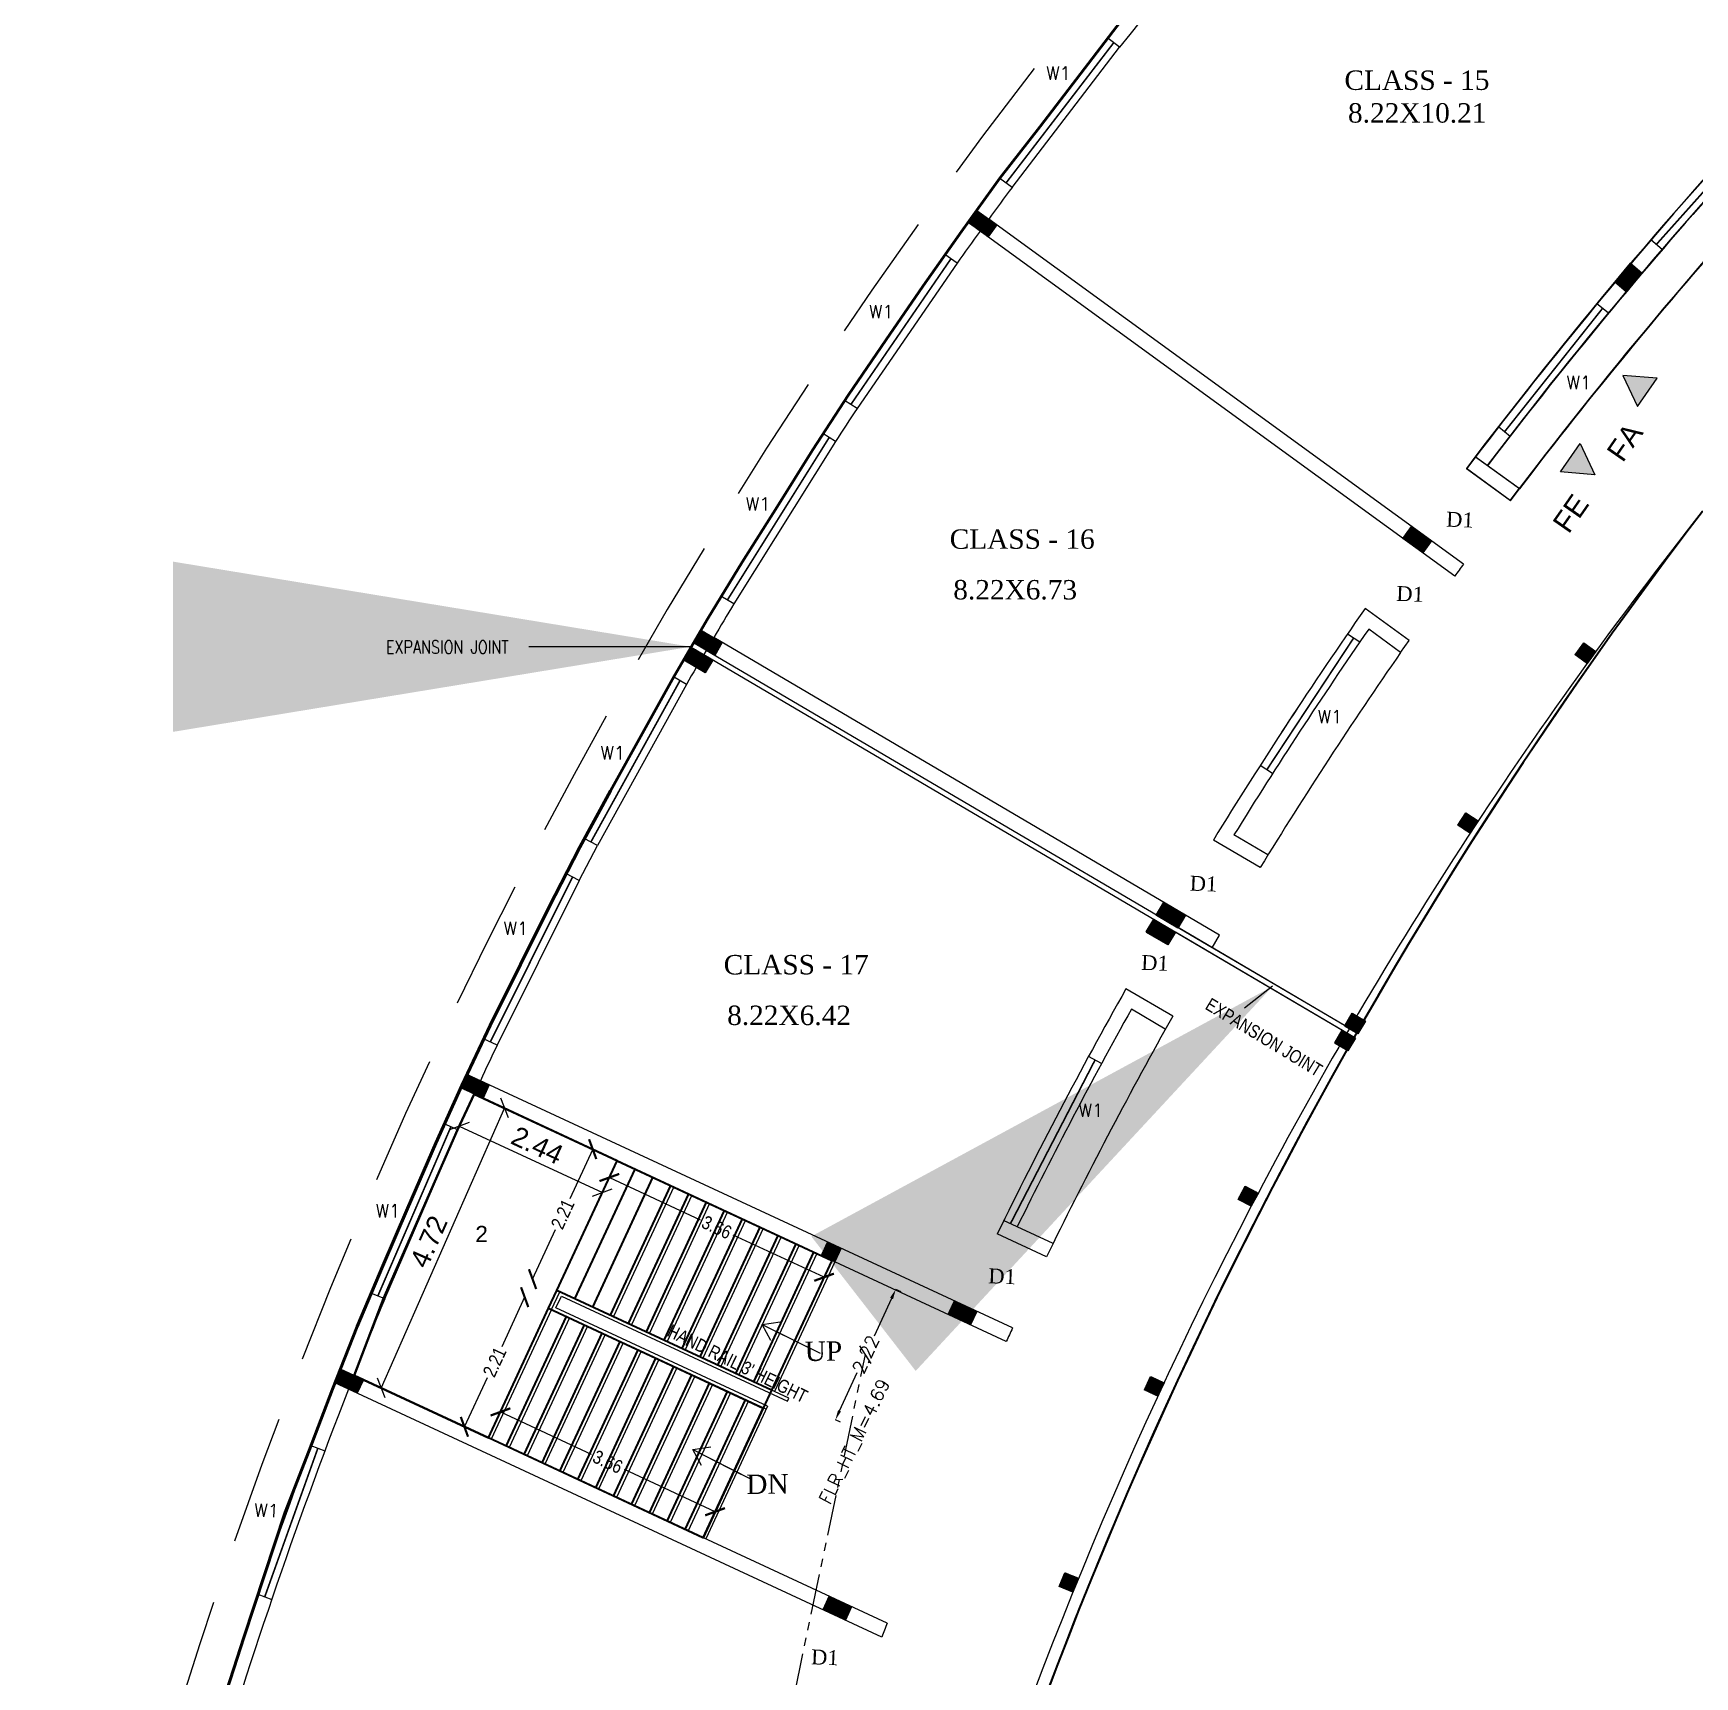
# Model space of a CAD drawing. Header units: metres. Extents: x 43 to 977, y 102 to 459.
# Drawn here: x 656.69 to 682.36, y 194.91 to 220.31 of the extents above; entities that cross this region are included whole.
import ezdxf

# ---------------------------------------------------------------- set-up
doc = ezdxf.new("R2010")
doc.units = ezdxf.units.M
doc.header["$MEASUREMENT"] = 0
doc.header["$PDMODE"] = 3
doc.linetypes.add('HIDDEN', pattern=[0.375, 0.25, -0.125])
doc.linetypes.add('PHANTOM2', pattern=[1.25, 0.625, -0.125, 0.125, -0.125, 0.125, -0.125])
doc.layers.get('0').update_dxf_attribs({"lineweight": 0})
doc.layers.get('Defpoints').update_dxf_attribs({"lineweight": 0})
for name, color, linetype, lineweight in [('3', 3, 'Continuous', 0), ('6', 6, 'Continuous', 0), ('BLK_1_FLR_2_BLT_UP_AREA_DEDUCT_EXISTING', 4, 'Continuous', 35), ('BLK_1_FLR_2_EXIT_WIDTH_STAIR', 4, 'Continuous', 35), ('BLK_1_FLR_2_STAIR_2', 4, 'Continuous', 35), ('BLK_1_FLR_2_STAIR_2_FLIGHT_1', 4, 'Continuous', 35), ('BLK_1_FLR_2_STAIR_2_FLIGHT_2', 4, 'Continuous', 35), ('BLK_1_FLR_2_STAIR_2_LANDING_1', 4, 'Continuous', 35), ('Column', 1, 'Continuous', 0), ('DIST_EXIT', 7, 'Continuous', 35), ('fence', 15, 'Continuous', 0), ('FURN', 30, 'Continuous', 0), ('HAT', 1, 'Continuous', 0), ('hatch', 7, 'Continuous', 0), ('ILAND', 7, 'Continuous', 0), ('main wall', 150, 'Continuous', 0), ('RTEXT', 4, 'Continuous', 0), ('Staircase', 140, 'Continuous', 0), ('TE', 9, 'Continuous', 0), ('TEXT', 130, 'Continuous', 0), ('WA', 1, 'Continuous', 0), ('WALL', 7, 'Continuous', 0), ('WIN', 13, 'Continuous', 0)]:
    doc.layers.add(name, color=color, linetype=linetype, lineweight=lineweight)
doc.layers.add('BLK_1_FLR_2_BLT_UP_AREA_EXISTING', color=10, linetype='Continuous')
doc.styles.add('AR', font='arial.ttf')
doc.styles.add('ARIAL', font='arial.ttf')
doc.styles.add('ARIAL NARROW', font='')
doc.styles.add('RTEXT', font='arial.ttf', dxfattribs={"width": 0.8, "height": 8})
doc.styles.get("Standard").update_dxf_attribs({"font": 'romans.shx'})
doc.styles.add('style2', font='romantic.ttf')
doc.styles.add('style4', font='swissek.ttf')
doc.styles.add('visa', font='swissc.ttf')
doc.styles.get('ARIAL NARROW').set_extended_font_data('Lydian BT')
doc.dimstyles.new('Copy of o3 400', dxfattribs={"dimscale": 0.23, "dimtxt": 0.9, "dimasz": 1, "dimexe": 5, "dimexo": 9, "dimgap": 0.23, "dimtad": 0, "dimlfac": 4, "dimzin": 3, "dimdsep": 46, "dimtxsty": 'visa', "dimblk": 'ARCHTICK', "dimcen": 0.09, "dimse1": 1, "dimse2": 1, "dimclrd": 7, "dimclre": 256, "dimclrt": 7, "dimadec": 0, "dimazin": 0, "dimtfac": 0.23, "dimtofl": 0, "dimtmove": 2, "dimatfit": 1, "dimldrblk": 'ARCHTICK', "dimfxl": 0, "dimtolj": 1, "dimtzin": 0, "dimarcsym": 0})
doc.dimstyles.new('Copy(2) of S-2', dxfattribs={"dimtxt": 10.5, "dimasz": 8, "dimexe": 2, "dimexo": 50, "dimgap": 5, "dimtad": 0, "dimtoh": 1, "dimdec": 1, "dimzin": 0, "dimdsep": 46, "dimlunit": 4, "dimtxsty": 'ARIAL NARROW', "dimcen": 0.09, "dimdle": 3, "dimse1": 1, "dimse2": 1, "dimclrd": 7, "dimclre": 13, "dimclrt": 7, "dimadec": 0, "dimazin": 0, "dimtfac": 1, "dimtdec": 1, "dimtofl": 0, "dimtmove": 0, "dimatfit": 3, "dimfxl": 0, "dimtolj": 1, "dimtzin": 0, "dimlwd": 13, "dimarcsym": 0})
doc.dimstyles.new('o3', dxfattribs={"dimscale": 0.23, "dimtxt": 0.9, "dimasz": 1, "dimexe": 5, "dimexo": 9, "dimgap": 0.23, "dimtad": 0, "dimzin": 3, "dimdsep": 46, "dimtxsty": 'visa', "dimblk": 'ARCHTICK', "dimcen": 0.09, "dimse1": 1, "dimse2": 1, "dimclrd": 7, "dimclre": 256, "dimclrt": 7, "dimadec": 0, "dimazin": 0, "dimtfac": 0.23, "dimtofl": 0, "dimtmove": 2, "dimatfit": 1, "dimldrblk": 'ARCHTICK', "dimfxl": 0, "dimtolj": 1, "dimtzin": 0, "dimarcsym": 0})
doc.dimstyles.new('OPEN SPACE', dxfattribs={"dimtxt": 0.3, "dimasz": 0.23, "dimexe": 0.1875, "dimexo": 0.0625, "dimgap": 0.09, "dimtad": 3, "dimzin": 0, "dimdsep": 46, "dimtxsty": 'ARIAL', "dimblk": 'OBLIQUE', "dimcen": 0.09, "dimse1": 1, "dimse2": 1, "dimclrd": 6, "dimclre": 6, "dimclrt": 7, "dimadec": 0, "dimazin": 0, "dimtfac": 0.5, "dimtix": 1, "dimtmove": 0, "dimatfit": 3, "dimfxl": 0, "dimtolj": 1, "dimtzin": 0, "dimarcsym": 0})
doc.dimstyles.new('STANDARD$0', dxfattribs={"dimtxt": 7, "dimasz": 3, "dimexe": 3, "dimexo": 1, "dimgap": 1.5, "dimtad": 1, "dimdec": 1, "dimzin": 1, "dimdsep": 46, "dimlunit": 4, "dimtxsty": 'Standard', "dimblk": 'OBLIQUE', "dimcen": 0.09375, "dimdle": 1, "dimclrd": 8, "dimclre": 8, "dimclrt": 7, "dimadec": 1, "dimazin": 0, "dimtfac": 1, "dimtdec": 1, "dimtix": 1, "dimtmove": 2, "dimatfit": 3, "dimldrblk": 'ARCHTICK', "dimfxl": 0, "dimfrac": 2, "dimtolj": 1, "dimtzin": 0, "dimarcsym": 0})
pattern_1 = [(110.07730375, (-3131.461306, -4030.3078746), (-0.002981607753, -0.0010897744311), [])]
pattern_2 = [(99, (-3866.4749147, -3208.947055), (-0.0031354388602, -0.000496604729), [])]

# ---------------------------------------------------------------- blocks, each defined once
blk = doc.blocks.new('_Oblique')
at = {"color": 0, "linetype": 'ByBlock', "lineweight": -2}
blk.add_line((-0.5, -0.5), (0.5, 0.5), dxfattribs=at)
blk = doc.blocks.new('*D751')
at = {"layer": 'BLK_1_FLR_2_STAIR_2_LANDING_1', "color": 2, "lineweight": -2}
blk.add_line((663.271, 203.42), (665.483, 202.393), dxfattribs=at)
at = {"layer": 'Defpoints', "color": 0, "lineweight": 80}
for p in [(663.5, 203.913), (665.712, 202.885), (665.483, 202.393)]:
    blk.add_point(p, dxfattribs=at)
at = {"layer": 'BLK_1_FLR_2_STAIR_2_LANDING_1', "color": 2, "lineweight": -2, "xscale": 0.23, "yscale": 0.23, "zscale": 0.23}
for p, rotation in [((663.271, 203.42), 155.0845876237585), ((665.483, 202.393), 335.0845876237585)]:
    blk.add_blockref('_Oblique', p, dxfattribs=dict(at, rotation=rotation))
at = {"layer": 'BLK_1_FLR_2_STAIR_2_LANDING_1', "color": 2, "lineweight": 35, "insert": (664.478, 203.124), "char_height": 0.3, "attachment_point": 5, "rotation": 335.0846, "style": 'ARIAL'}
blk.add_mtext('\\A1;2.44', dxfattribs=at)
blk = doc.blocks.new('*D752')
at = {"layer": 'BLK_1_FLR_2_STAIR_2_LANDING_1', "color": 1, "lineweight": -2}
blk.add_line((663.972, 203.7), (662.064, 199.378), dxfattribs=at)
at = {"layer": 'Defpoints', "color": 0, "lineweight": 80}
for p in [(663.683, 203.828), (661.776, 199.505), (662.064, 199.378)]:
    blk.add_point(p, dxfattribs=at)
at = {"layer": 'BLK_1_FLR_2_STAIR_2_LANDING_1', "color": 1, "lineweight": -2, "xscale": 0.23, "yscale": 0.23, "zscale": 0.23}
for p, rotation in [((663.972, 203.7), 66.18268140150913), ((662.064, 199.378), 246.1826814015091)]:
    blk.add_blockref('_Oblique', p, dxfattribs=dict(at, rotation=rotation))
at = {"layer": 'BLK_1_FLR_2_STAIR_2_LANDING_1', "color": 1, "lineweight": 35, "insert": (662.798, 201.636), "char_height": 0.3, "attachment_point": 5, "rotation": 66.1827, "style": 'ARIAL'}
blk.add_mtext('\\A1;4.72', dxfattribs=at)
blk = doc.blocks.new('_ArchTick')
at = {"color": 0, "const_width": 0.15}
blk.add_lwpolyline([(-0.5, -0.5), (0.5, 0.5)], dxfattribs=at)
blk = doc.blocks.new('*D753')
at = {"layer": 'BLK_1_FLR_2_STAIR_2_FLIGHT_2', "color": 2, "lineweight": -2, "ltscale": 20}
for p, q in [((664.282, 200.777), (663.927, 200.012)), ((663.351, 198.774), (663.707, 199.538))]:
    blk.add_line(p, q, dxfattribs=at)
at = {"layer": 'Defpoints', "color": 0, "lineweight": 30, "ltscale": 20}
for p in [(664.652, 200.605), (663.351, 198.774), (663.721, 198.602)]:
    blk.add_point(p, dxfattribs=at)
at = {"layer": 'BLK_1_FLR_2_STAIR_2_FLIGHT_2', "color": 2, "lineweight": -2, "ltscale": 20, "xscale": 0.23, "yscale": 0.23, "zscale": 0.23}
for p, rotation in [((664.282, 200.777), 65.07181215274217), ((663.351, 198.774), 245.0718121527422)]:
    blk.add_blockref('_ArchTick', p, dxfattribs=dict(at, rotation=rotation))
at = {"layer": 'BLK_1_FLR_2_STAIR_2_FLIGHT_2', "color": 2, "lineweight": 35, "ltscale": 20, "insert": (663.817, 199.775), "char_height": 0.207, "attachment_point": 5, "rotation": 65.0718, "style": 'visa'}
blk.add_mtext('\\A1;2.21', dxfattribs=at)
blk = doc.blocks.new('*D754')
at = {"layer": 'BLK_1_FLR_2_STAIR_2_FLIGHT_2', "color": 1, "lineweight": -2, "ltscale": 20}
for p, q in [((663.908, 199.004), (665.31, 198.352)), ((667.224, 197.462), (665.822, 198.114))]:
    blk.add_line(p, q, dxfattribs=at)
at = {"layer": 'Defpoints', "color": 0, "lineweight": 30, "ltscale": 20}
for p in [(663.721, 198.602), (667.224, 197.462), (667.038, 197.061)]:
    blk.add_point(p, dxfattribs=at)
at = {"layer": 'BLK_1_FLR_2_STAIR_2_FLIGHT_2', "color": 1, "lineweight": -2, "ltscale": 20, "xscale": 0.23, "yscale": 0.23, "zscale": 0.23}
for p, rotation in [((663.908, 199.004), 155.076923076887), ((667.224, 197.462), 335.0769230768871)]:
    blk.add_blockref('_ArchTick', p, dxfattribs=dict(at, rotation=rotation))
at = {"layer": 'BLK_1_FLR_2_STAIR_2_FLIGHT_2', "color": 1, "lineweight": 35, "ltscale": 20, "insert": (665.566, 198.233), "char_height": 0.207, "attachment_point": 5, "rotation": 335.0769, "style": 'visa'}
blk.add_mtext('\\A1;3.66', dxfattribs=at)
blk = doc.blocks.new('*D755')
at = {"layer": 'BLK_1_FLR_2_STAIR_2_FLIGHT_1', "color": 2, "lineweight": -2, "ltscale": 20}
for p, q in [((665.333, 203.064), (664.978, 202.297)), ((664.404, 201.056), (664.759, 201.823))]:
    blk.add_line(p, q, dxfattribs=at)
at = {"layer": 'Defpoints', "color": 0, "lineweight": 30, "ltscale": 20}
for p in [(665.333, 203.064), (665.71, 202.89), (664.781, 200.882)]:
    blk.add_point(p, dxfattribs=at)
at = {"layer": 'BLK_1_FLR_2_STAIR_2_FLIGHT_1', "color": 2, "lineweight": -2, "ltscale": 20, "xscale": 0.23, "yscale": 0.23, "zscale": 0.23}
for p, rotation in [((665.333, 203.064), 65.15870146118044), ((664.404, 201.056), 245.1587014611804)]:
    blk.add_blockref('_ArchTick', p, dxfattribs=dict(at, rotation=rotation))
at = {"layer": 'BLK_1_FLR_2_STAIR_2_FLIGHT_1', "color": 2, "lineweight": 35, "ltscale": 20, "insert": (664.869, 202.06), "char_height": 0.207, "attachment_point": 5, "rotation": 65.1587, "style": 'visa'}
blk.add_mtext('\\A1;2.21', dxfattribs=at)
blk = doc.blocks.new('*D756')
at = {"layer": 'BLK_1_FLR_2_STAIR_2_FLIGHT_1', "color": 1, "lineweight": -2, "ltscale": 20}
for p, q in [((665.591, 202.626), (666.994, 201.974)), ((668.908, 201.085), (667.505, 201.737))]:
    blk.add_line(p, q, dxfattribs=at)
at = {"layer": 'Defpoints', "color": 0, "lineweight": 30, "ltscale": 20}
for p in [(665.711, 202.885), (669.028, 201.344), (668.908, 201.085)]:
    blk.add_point(p, dxfattribs=at)
at = {"layer": 'BLK_1_FLR_2_STAIR_2_FLIGHT_1', "color": 1, "lineweight": -2, "ltscale": 20, "xscale": 0.23, "yscale": 0.23, "zscale": 0.23}
for p, rotation in [((665.591, 202.626), 155.0769230737659), ((668.908, 201.085), 335.0769230737659)]:
    blk.add_blockref('_ArchTick', p, dxfattribs=dict(at, rotation=rotation))
at = {"layer": 'BLK_1_FLR_2_STAIR_2_FLIGHT_1', "color": 1, "lineweight": 35, "ltscale": 20, "insert": (667.249, 201.856), "char_height": 0.207, "attachment_point": 5, "rotation": 335.0769, "style": 'visa'}
blk.add_mtext('\\A1;3.66', dxfattribs=at)
blk = doc.blocks.new('*D757')
at = {"layer": 'BLK_1_FLR_2_EXIT_WIDTH_STAIR', "color": 0, "lineweight": -2}
for p, q in [((669.951, 200.758), (669.683, 200.177)), ((670.097, 200.859), (670.015, 200.897)), ((669.147, 199.021), (669.42, 199.611)), ((669.164, 198.845), (669.083, 198.882))]:
    blk.add_line(p, q, dxfattribs=at)
at = {"layer": 'BLK_1_FLR_2_EXIT_WIDTH_STAIR', "color": 0, "lineweight": 30}
for points in [[(669.928, 200.769), (669.974, 200.747), (670.015, 200.897)], [(669.124, 199.031), (669.17, 199.01), (669.083, 198.882)]]:
    blk.add_solid(points, dxfattribs=at)
at = {"layer": 'Defpoints', "color": 0, "lineweight": 30}
for p in [(670.015, 200.897), (670.208, 200.808), (669.275, 198.793)]:
    blk.add_point(p, dxfattribs=at)
at = {"layer": 'BLK_1_FLR_2_EXIT_WIDTH_STAIR', "color": 0, "lineweight": 30, "insert": (669.552, 199.894), "char_height": 0.2032, "attachment_point": 5, "rotation": 65.1587}
blk.add_mtext('\\A1;2.22', dxfattribs=at)
blk = doc.blocks.new('*D761')
at = {"layer": 'Defpoints', "color": 0, "lineweight": 80}
for p in [(669.549, 199.889), (669.549, 199.889), (665.639, 181.196)]:
    blk.add_point(p, dxfattribs=at)
at = {"layer": 'DIST_EXIT', "color": 7, "linetype": 'PHANTOM2', "lineweight": -2}
blk.add_line((665.639, 181.196), (669.549, 199.889), dxfattribs=at)
at = {"layer": 'DIST_EXIT', "color": 7, "lineweight": -2, "xscale": 0.23, "yscale": 0.23, "zscale": 0.23}
for p, rotation in [((669.549, 199.889), 78.18450841955804), ((665.639, 181.196), 258.184508419558)]:
    blk.add_blockref('_Oblique', p, dxfattribs=dict(at, rotation=rotation))
at = {"layer": 'DIST_EXIT', "color": 7, "lineweight": 35, "insert": (667.356, 190.592), "char_height": 0.3, "attachment_point": 5, "rotation": 78.1845, "style": 'ARIAL'}
blk.add_mtext('\\A1;19.10', dxfattribs=at)

msp = doc.modelspace()

# ---------------------------------------------------------------- hatches: boundary and pattern name
at = {"layer": '3'}
for points in [[(681.24865, 215.01813), (681.47622, 214.5361), (681.77989, 214.97419)], [(680.81848, 213.48183), (680.28737, 213.52721), (680.59223, 213.96448)]]:
    msp.add_hatch(color=8, dxfattribs=at).paths.add_polyline_path(points)
at = {"layer": 'hatch'}
h = msp.add_hatch(dxfattribs=at)
h.set_pattern_fill('ANSI31', color=256, scale=0.025396, angle=54, style=0)
h.set_pattern_definition([(99, (-3873.1933197, -3204.0654457), (-0.0031354388602, -0.000496604729), [])])
h.paths.add_polyline_path([(671.26741, 217.56728), (671.13306, 217.38236), (671.44125, 217.15845), (671.5756, 217.34336)])
h = msp.add_hatch(dxfattribs=at)
h.set_pattern_fill('ANSI31', color=256, scale=0.025396, angle=354.750483, style=0)
h.set_pattern_definition([(39.75048266, (-4500.9624826, 2271.9200672), (-0.0020299340595, 0.0024406885949), [])])
h.paths.add_polyline_path([(681.36793, 216.75121), (681.54366, 216.60506), (681.30007, 216.31218), (681.12434, 216.45833)])
h = msp.add_hatch(dxfattribs=at)
h.set_pattern_fill('ANSI31', color=256, scale=0.025396, angle=54, style=0)
h.set_pattern_definition(pattern_2)
h.paths.add_polyline_path([(677.98581, 212.68567), (677.85147, 212.50075), (678.15965, 212.27684), (678.294, 212.46175)])
h = msp.add_hatch(dxfattribs=at)
h.set_pattern_fill('ANSI31', color=256, scale=0.025396, angle=54, style=0)
h.set_pattern_definition(pattern_2)
h.paths.add_polyline_path([(677.98581, 212.68567), (677.85147, 212.50075), (678.15965, 212.27684), (678.294, 212.46175)])
h = msp.add_hatch(dxfattribs=at)
h.set_pattern_fill('ANSI31', color=256, scale=0.025396, angle=59.540049, style=0)
h.set_pattern_definition([(104.540048734, (-3525.8978172, -3633.296181), (-0.00307285014, -0.0007969850187), [])])
h.paths.add_polyline_path([(667.00602, 211.08298), (666.89015, 210.88597), (667.21852, 210.69285), (667.33439, 210.88987)])
h = msp.add_hatch(dxfattribs=at)
h.set_pattern_fill('ANSI31', color=256, scale=0.025396, angle=59.540049, style=0)
h.set_pattern_definition([(104.540048734, (-3526.0515212, -3633.55781), (-0.00307285014, -0.0007969850187), [])])
h.paths.add_polyline_path([(666.85232, 210.82136), (666.73645, 210.62434), (667.06482, 210.43122), (667.18069, 210.62824)])
h = msp.add_hatch(dxfattribs=at)
h.set_pattern_fill('ANSI31', color=256, scale=0.025396, angle=59.540049, style=0)
h.set_pattern_definition([(104.540048734, (-3526.044787, -3633.564544), (-0.00307285014, -0.0007969850187), [])])
h.paths.add_polyline_path([(666.85905, 210.81462), (666.74319, 210.6176), (667.07155, 210.42449), (667.18742, 210.62151)])
h = msp.add_hatch(dxfattribs=at)
h.set_pattern_fill('ANSI31', color=256, scale=0.025396, angle=54.00026, style=0)
h.set_pattern_definition([(99.00026034, (-3863.9219908, -3210.6764518), (-0.0031354366037, -0.0004966189759), [])])
h.paths.add_polyline_path([(680.64647, 210.88735), (680.51212, 210.70244), (680.69703, 210.56809), (680.83138, 210.75301)])
h = msp.add_hatch(dxfattribs=at)
h.set_pattern_fill('ANSI31', color=256, scale=0.025396, angle=56.686989, style=0)
h.set_pattern_definition([(101.686988574, (-3700.3628485, -3422.56915), (-0.003108710956, -0.0006430468843), [])])
h.paths.add_polyline_path([(678.82399, 208.2605), (678.69846, 208.06949), (678.88947, 207.94396), (679.015, 208.13497)])
h = msp.add_hatch(dxfattribs=at)
h.set_pattern_fill('ANSI31', color=256, scale=0.025396, angle=59.540049, style=0)
h.set_pattern_definition([(104.540048734, (-3518.748575, -3637.5014707), (-0.00307285014, -0.0007969850187), [])])
h.paths.add_polyline_path([(674.15527, 206.8777), (674.0394, 206.68068), (674.36776, 206.48756), (674.48363, 206.68458)])
h = msp.add_hatch(dxfattribs=at)
h.set_pattern_fill('ANSI31', color=256, scale=0.025396, angle=59.540049, style=0)
h.set_pattern_definition([(104.540048734, (-3518.741841, -3637.508205), (-0.00307285014, -0.0007969850187), [])])
h.paths.add_polyline_path([(674.162, 206.87096), (674.04613, 206.67394), (674.3745, 206.48083), (674.49037, 206.67785)])
h = msp.add_hatch(dxfattribs=at)
h.set_pattern_fill('ANSI31', color=256, scale=0.025396, angle=59.540049, style=0)
h.set_pattern_definition([(104.540048734, (-3518.902415, -3637.7628915), (-0.00307285014, -0.0007969850187), [])])
h.paths.add_polyline_path([(674.00143, 206.61627), (673.88556, 206.41925), (674.21392, 206.22614), (674.32979, 206.42316)])
h = msp.add_hatch(dxfattribs=at)
h.set_pattern_fill('ANSI31', color=256, scale=0.025396, angle=59.540049, style=0)
h.set_pattern_definition([(104.540048734, (-3518.8956808, -3637.7696257), (-0.00307285014, -0.0007969850187), [])])
h.paths.add_polyline_path([(674.00816, 206.60954), (673.89229, 206.41252), (674.22066, 206.21941), (674.33653, 206.41643)])
h = msp.add_hatch(dxfattribs=at)
h.set_pattern_fill('ANSI31', color=256, scale=0.025396, angle=59.538529, style=0)
h.set_pattern_definition([(104.538529406, (-3516.0680933, -3639.0266323), (-0.0030728712728, -0.0007969035348), [])])
h.paths.add_polyline_path([(677.06903, 205.1641), (676.95316, 204.96708), (677.15018, 204.85121), (677.26605, 205.04823)])
h = msp.add_hatch(dxfattribs=at)
h.set_pattern_fill('ANSI31', color=256, scale=0.025396, angle=59.538529, style=0)
h.set_pattern_definition([(104.538529406, (-3516.061359, -3639.0333665), (-0.0030728712728, -0.0007969035348), [])])
h.paths.add_polyline_path([(677.07577, 205.15736), (676.95989, 204.96035), (677.15691, 204.84447), (677.27278, 205.04149)])
h = msp.add_hatch(dxfattribs=at)
h.set_pattern_fill('ANSI31', color=256, scale=0.025396, angle=59.538529, style=0)
h.set_pattern_definition([(104.538529406, (-3516.2234115, -3639.2882673), (-0.0030728712728, -0.0007969035348), [])])
h.paths.add_polyline_path([(676.91371, 204.90246), (676.79784, 204.70545), (676.99486, 204.58957), (677.11073, 204.78659)])
h = msp.add_hatch(dxfattribs=at)
h.set_pattern_fill('ANSI31', color=256, scale=0.025396, angle=59.538529, style=0)
h.set_pattern_definition([(104.538529406, (-3516.2166773, -3639.2950015), (-0.0030728712728, -0.0007969035348), [])])
h.paths.add_polyline_path([(676.92045, 204.89573), (676.80458, 204.69871), (677.00159, 204.58284), (677.11747, 204.77986)])
h = msp.add_hatch(dxfattribs=at)
h.set_pattern_fill('ANSI31', color=256, scale=0.025396, angle=65.077304, style=0)
h.set_pattern_definition([(110.07730375, (-3138.992459, -4026.8080442), (-0.002981607753, -0.0010897744311), [])])
h.paths.add_polyline_path([(663.39036, 204.21768), (663.29405, 204.0104), (663.63952, 203.84987), (663.73583, 204.05715)])
h = msp.add_hatch(dxfattribs=at)
h.set_pattern_fill('ANSI31', color=256, scale=0.025396, angle=62.297451, style=0)
h.set_pattern_definition([(107.297450675, (-3327.8288573, -3839.07493), (-0.0030309516406, -0.0009438883701), [])])
h.paths.add_polyline_path([(675.41307, 202.49103), (675.30682, 202.28866), (675.50918, 202.18241), (675.61544, 202.38477)])
h = msp.add_hatch(dxfattribs=at)
h.set_pattern_fill('ANSI31', color=256, scale=0.025396, angle=245.076923, style=0)
h.set_pattern_definition([(290.076923076, (4471.4848377, 4432.3251046), (0.0029816149933, 0.0010897546212), [])])
h.paths.add_polyline_path([(669.0739, 201.32465), (669.17022, 201.53193), (668.96294, 201.62825), (668.86662, 201.42097)])
h = msp.add_hatch(dxfattribs=at)
h.set_pattern_fill('ANSI31', color=256, scale=0.025396, angle=65.077304, style=0)
h.set_pattern_definition(pattern_1)
h.paths.add_polyline_path([(670.92152, 200.71785), (670.8252, 200.51056), (671.17067, 200.35004), (671.26699, 200.55732)])
h = msp.add_hatch(dxfattribs=at)
h.set_pattern_fill('ANSI31', color=256, scale=0.025396, angle=65.077304, style=0)
h.set_pattern_definition(pattern_1)
h.paths.add_polyline_path([(670.92152, 200.71785), (670.8252, 200.51056), (671.17067, 200.35004), (671.26699, 200.55732)])
h = msp.add_hatch(dxfattribs=at)
h.set_pattern_fill('ANSI31', color=256, scale=0.025396, angle=65.076923, style=0)
h.set_pattern_definition([(110.076923076, (-3140.9666224, -4031.339294), (-0.0029816149933, -0.0010897546212), [])])
h.paths.add_polyline_path([(661.44431, 199.66116), (661.34799, 199.45388), (661.69346, 199.29335), (661.78978, 199.50063)])
h = msp.add_hatch(dxfattribs=at)
h.set_pattern_fill('ANSI31', color=256, scale=0.025396, angle=64.780439, style=0)
h.set_pattern_definition([(109.78043949, (-3150.4375453, -4011.6530928), (-0.0029872141099, -0.001074311391), [])])
h.paths.add_polyline_path([(673.95403, 199.54987), (673.85664, 199.34309), (674.06342, 199.2457), (674.16081, 199.45248)])
h = msp.add_hatch(dxfattribs=at)
h.set_pattern_fill('ANSI31', color=256, scale=0.025396, angle=67.81361, style=0)
h.set_pattern_definition([(112.81360989, (-2923.5741566, -4211.1482522), (-0.002926183021, -0.0012308720609), [])])
h.paths.add_polyline_path([(672.62775, 196.51929), (672.54144, 196.30765), (672.75308, 196.22134), (672.8394, 196.43298)])
h = msp.add_hatch(dxfattribs=at)
h.set_pattern_fill('ANSI31', color=256, scale=0.025396, angle=65.02797, style=0)
h.set_pattern_definition([(110.02796996, (-3137.0357475, -4031.5946958), (-0.0029825449837, -0.0010872067526), [])])
h.paths.add_polyline_path([(668.98874, 196.15546), (668.89224, 195.94827), (669.23757, 195.78744), (669.33407, 195.99464)])

# ---------------------------------------------------------------- linework, layer by layer
at = {"layer": 'BLK_1_FLR_2_BLT_UP_AREA_DEDUCT_EXISTING', "color": 26, "lineweight": 35}
msp.add_lwpolyline([(682.4784, 212.91389), (682.27514, 212.64713), (682.02739, 212.31842), (681.9041, 212.15336), (681.63329, 211.78728), (681.34001, 211.38522), (681.08723, 211.03391), (680.78622, 210.60963), (680.54333, 210.26241), (680.24284, 209.82671), (679.93933, 209.37948), (679.70996, 209.0366), (679.4716, 208.67567), (679.18768, 208.23945), (678.92291, 207.82629), (678.67608, 207.43539), (678.43216, 207.04352), (678.17527, 206.62458), (677.94848, 206.24928), (677.68532, 205.80716), (677.45231, 205.40952), (677.20634, 204.98326), (676.96166, 204.55239), (676.73839, 204.15305), (676.50837, 203.73523), (676.28157, 203.31666), (676.06201, 202.90497), (675.83596, 202.47424), (675.61416, 202.04453), (675.40164, 201.62595), (675.19737, 201.21709), (674.97868, 200.77194), (674.76419, 200.32759), (674.56716, 199.91236), (674.3692, 199.48807), (674.16715, 199.04736), (673.98616, 198.64573), (673.77873, 198.1771), (673.59868, 197.7628), (673.40196, 197.30173), (673.2253, 196.87986), (673.03691, 196.4214), (672.84661, 195.94887), (672.68365, 195.53628), (672.50612, 195.07807), (672.34223, 194.64653)], dxfattribs=at)
at = {"layer": 'BLK_1_FLR_2_BLT_UP_AREA_EXISTING', "color": 26, "lineweight": 50}
msp.add_lwpolyline([(659.62897, 194.54406), (659.94196, 195.5197), (660.26179, 196.4846), (660.58157, 197.4539), (660.95205, 198.40786), (661.31359, 199.35604), (661.69645, 200.32541), (662.09008, 201.26376), (662.47158, 202.14533), (662.90825, 203.15437), (663.31078, 204.04879), (663.74897, 204.97652), (664.2188, 205.91847), (664.6567, 206.79638), (665.13268, 207.72901), (665.60961, 208.60052), (666.10152, 209.49253), (666.59406, 210.37392), (667.11149, 211.26261), (667.64336, 212.13305), (668.181, 212.99019), (668.72953, 213.86468), (669.28626, 214.71953), (669.8635, 215.56129), (670.44018, 216.40224), (671.0311, 217.24209), (671.62386, 218.06621), (672.24467, 218.86632), (672.87064, 219.68069), (673.49479, 220.49003)], dxfattribs=at)
at = {"layer": 'BLK_1_FLR_2_STAIR_2', "color": 1, "lineweight": 35, "ltscale": 20}
msp.add_lwpolyline([(662.10312, 200.75704), (663.24321, 203.35999), (663.50019, 203.91303), (669.02807, 201.34437), (667.03736, 197.06028), (663.72102, 198.60166), (661.64753, 199.56516)], close=True, dxfattribs=at)
at = {"layer": 'BLK_1_FLR_2_STAIR_2_FLIGHT_1', "color": 7, "lineweight": 35, "ltscale": 20}
msp.add_line((669.02807, 201.34437), (668.097, 199.34066), dxfattribs=at)
msp.add_lwpolyline([(664.78051, 200.88175), (665.71145, 202.88516), (669.02793, 201.34407), (668.097, 199.34066)], close=True, dxfattribs=at)
for points in [[(664.78051, 200.88175), (665.71145, 202.88516)], [(665.05689, 200.75332), (665.98782, 202.75674)], [(665.33326, 200.6249), (666.26419, 202.62831)], [(665.60963, 200.49647), (666.54057, 202.49989)], [(665.88601, 200.36805), (666.81694, 202.37146)], [(666.16238, 200.23963), (667.09332, 202.24304)], [(666.43875, 200.1112), (667.36969, 202.11462)], [(666.71513, 199.98278), (667.64606, 201.98619)], [(666.9915, 199.85436), (667.92244, 201.85777)], [(667.26788, 199.72593), (668.19881, 201.72935)], [(667.54425, 199.59751), (668.47518, 201.60092)], [(667.82062, 199.46908), (668.75156, 201.4725)]]:
    msp.add_lwpolyline(points, dxfattribs=at)
at = {"layer": 'BLK_1_FLR_2_STAIR_2_FLIGHT_2', "color": 7, "lineweight": 35, "ltscale": 20}
msp.add_lwpolyline([(663.72088, 198.60137), (664.65209, 200.60537), (667.96857, 199.06429), (667.0375, 197.06058)], close=True, dxfattribs=at)
for points in [[(663.72115, 198.60196), (664.65209, 200.60537)], [(663.99753, 198.47353), (664.92846, 200.47695)], [(664.2739, 198.34511), (665.20484, 200.34852)], [(664.55027, 198.21669), (665.48121, 200.2201)], [(664.82665, 198.08826), (665.75758, 200.09168)], [(665.10302, 197.95984), (666.03396, 199.96325)], [(665.3794, 197.83142), (666.31033, 199.83483)], [(665.65577, 197.70299), (666.5867, 199.70641)], [(665.93214, 197.57457), (666.86308, 199.57798)], [(666.20852, 197.44614), (667.13945, 199.44956)], [(666.48489, 197.31772), (667.41583, 199.32113)], [(666.76126, 197.1893), (667.6922, 199.19271)], [(667.03764, 197.06087), (667.96857, 199.06429)]]:
    msp.add_lwpolyline(points, dxfattribs=at)
at = {"layer": 'BLK_1_FLR_2_STAIR_2_LANDING_1', "color": 7, "lineweight": 35, "ltscale": 20}
msp.add_lwpolyline([(665.71145, 202.88516), (663.50006, 203.91273), (663.24321, 203.35999), (662.10312, 200.75704), (661.64753, 199.56516), (663.72102, 198.60166), (664.65209, 200.60537), (664.78051, 200.88175)], close=True, dxfattribs=at)
at = {"layer": 'Column'}
for points in [[(671.13306, 217.38236), (671.26741, 217.56728), (671.5756, 217.34336), (671.44125, 217.15845)], [(677.85147, 212.50075), (677.98581, 212.68567), (678.294, 212.46175), (678.15965, 212.27684)], [(677.85147, 212.50075), (677.98581, 212.68567), (678.294, 212.46175), (678.15965, 212.27684)], [(666.89015, 210.88597), (667.00602, 211.08298), (667.33439, 210.88987), (667.21852, 210.69285)], [(666.73645, 210.62434), (666.85232, 210.82136), (667.18069, 210.62824), (667.06482, 210.43122)], [(666.74319, 210.6176), (666.85905, 210.81462), (667.18742, 210.62151), (667.07155, 210.42449)], [(680.51212, 210.70244), (680.64647, 210.88735), (680.83138, 210.75301), (680.69703, 210.56809)], [(678.69846, 208.06949), (678.82399, 208.2605), (679.015, 208.13497), (678.88947, 207.94396)], [(674.0394, 206.68068), (674.15527, 206.8777), (674.48363, 206.68458), (674.36776, 206.48756)], [(674.04613, 206.67394), (674.162, 206.87096), (674.49037, 206.67785), (674.3745, 206.48083)], [(673.88556, 206.41925), (674.00143, 206.61627), (674.32979, 206.42316), (674.21392, 206.22614)], [(673.89229, 206.41252), (674.00816, 206.60954), (674.33653, 206.41643), (674.22066, 206.21941)], [(676.95316, 204.96708), (677.06903, 205.1641), (677.26605, 205.04823), (677.15018, 204.85121)], [(676.95989, 204.96035), (677.07577, 205.15736), (677.27278, 205.04149), (677.15691, 204.84447)], [(676.79784, 204.70545), (676.91371, 204.90246), (677.11073, 204.78659), (676.99486, 204.58957)], [(676.80458, 204.69871), (676.92045, 204.89573), (677.11747, 204.77986), (677.00159, 204.58284)], [(663.29405, 204.0104), (663.39036, 204.21768), (663.73583, 204.05715), (663.63952, 203.84987)], [(675.30682, 202.28866), (675.41307, 202.49103), (675.61544, 202.38477), (675.50918, 202.18241)], [(669.17022, 201.53193), (669.0739, 201.32465), (668.86662, 201.42097), (668.96294, 201.62825)], [(670.8252, 200.51056), (670.92152, 200.71785), (671.26699, 200.55732), (671.17067, 200.35004)], [(670.8252, 200.51056), (670.92152, 200.71785), (671.26699, 200.55732), (671.17067, 200.35004)], [(661.34799, 199.45388), (661.44431, 199.66116), (661.78978, 199.50063), (661.69346, 199.29335)], [(673.85664, 199.34309), (673.95403, 199.54987), (674.16081, 199.45248), (674.06342, 199.2457)], [(672.54144, 196.30765), (672.62775, 196.51929), (672.8394, 196.43298), (672.75308, 196.22134)], [(668.89224, 195.94827), (668.98874, 196.15546), (669.33407, 195.99464), (669.23757, 195.78744)]]:
    msp.add_lwpolyline(points, close=True, dxfattribs=at)
msp.add_lwpolyline([(681.12434, 216.45833), (681.36793, 216.75121), (681.54366, 216.60506), (681.30007, 216.31218), (681.12434, 216.45833)], dxfattribs=at)
at = {"layer": 'fence', "linetype": 'HIDDEN', "ltscale": 8}
msp.add_arc((736.16496, 170.27518), 80.9104, 135.9220173, 169.1952229, dxfattribs=at)
at = {"layer": 'FURN'}
for centre, start, end in [((736.16079, 170.28053), 136.9640264, 142.7396047), ((736.16496, 170.27518), 138.3372366, 142.7396047), ((736.16496, 170.27518), 145.2603953, 148.4625379), ((736.16496, 170.27518), 150.6143852, 153.8165278)]:
    msp.add_arc(centre, 71.00589, start, end, dxfattribs=at)
at = {"layer": 'main wall', "linetype": 'HIDDEN', "lineweight": -3, "ltscale": 50}
for p, q in [((677.11064, 204.78607), (667.04849, 210.70404)), ((677.11737, 204.77934), (674.33585, 206.41527)), ((677.15157, 204.8555), (674.37004, 206.49143)), ((677.1583, 204.84877), (674.37677, 206.4847)), ((674.90217, 206.17377), (674.37679, 206.48276))]:
    msp.add_line(p, q, dxfattribs=at)
at = {"layer": 'Staircase'}
for p, q in [((666.58654, 202.48046), (665.65547, 200.47675)), ((666.86291, 202.35204), (665.93184, 200.34833)), ((667.13929, 202.22361), (666.20821, 200.2199)), ((667.41566, 202.09519), (666.48459, 200.09148)), ((667.69203, 201.96677), (666.76096, 199.96306)), ((667.96841, 201.83834), (667.03734, 199.83463)), ((668.24478, 201.70992), (667.31371, 199.70621)), ((668.52116, 201.58149), (667.59008, 199.57779)), ((668.79753, 201.45307), (667.86646, 199.44936)), ((669.0739, 201.32465), (668.14283, 199.32094)), ((664.69792, 200.58565), (664.82635, 200.86202)), ((664.76539, 200.61031), (664.851, 200.79456)), ((668.36473, 199.21782), (664.82635, 200.86202)), ((664.851, 200.79456), (668.34139, 199.17266)), ((664.69792, 200.58565), (663.76685, 198.58194)), ((668.03581, 199.09063), (664.76539, 200.61031)), ((664.9743, 200.45723), (664.04322, 198.45352)), ((665.25067, 200.3288), (664.3196, 198.32509)), ((665.52704, 200.20038), (664.59597, 198.19667)), ((665.80342, 200.07195), (664.87235, 198.06824)), ((666.07979, 199.94353), (665.14872, 197.93982)), ((666.35616, 199.81511), (665.42509, 197.8114)), ((667.08334, 197.04085), (661.65158, 199.56485)), ((666.63254, 199.68668), (665.70147, 197.68297)), ((666.90891, 199.55826), (665.97784, 197.55455)), ((667.18529, 199.42984), (666.25421, 197.42613)), ((667.46166, 199.30141), (666.53059, 197.2977)), ((667.73803, 199.17299), (666.80696, 197.16928)), ((668.03581, 199.09063), (667.08334, 197.04085)), ((668.03581, 199.09063), (668.01441, 199.04456))]:
    msp.add_line(p, q, dxfattribs=at)
msp.add_lwpolyline([(668.01441, 199.04456), (664.69792, 200.58565)], dxfattribs=at)
for start, end in [(141.6094914, 152.4174914), (152.4174914, 174.6404746)]:
    msp.add_arc((735.74385, 170.71588), 67.95835, start, end, dxfattribs=at)
at = {"layer": 'WA', "ltscale": 0.5}
for points in [[(681.24865, 215.01813), (681.47622, 214.5361), (681.77989, 214.97419)], [(680.81848, 213.48183), (680.28737, 213.52721), (680.59223, 213.96448)]]:
    msp.add_lwpolyline(points, close=True, dxfattribs=at)
at = {"layer": 'WALL'}
for p, q in [((673.47308, 220.08789), (673.29421, 220.23113)), ((671.81316, 217.92416), (671.62567, 218.06038)), ((678.65288, 211.91889), (671.31797, 217.24801)), ((678.78723, 212.1038), (671.45232, 217.43293)), ((681.68287, 217.12073), (681.85709, 216.96965)), ((670.96229, 216.75304), (670.7748, 216.88926)), ((681.26917, 216.6331), (681.36793, 216.75121)), ((681.36793, 216.75121), (681.54366, 216.60506)), ((681.02414, 215.98299), (680.84832, 216.12685)), ((669.4174, 214.50573), (669.2259, 214.63158)), ((669.08265, 213.99637), (668.89116, 214.12222)), ((679.50976, 214.07548), (679.33395, 214.21934)), ((679.64776, 213.27022), (678.96958, 213.76295)), ((679.65192, 213.26488), (678.97374, 213.7576)), ((679.50964, 213.08805), (678.83151, 213.58074)), ((679.5138, 213.08271), (678.83567, 213.5754)), ((679.50964, 213.08805), (679.64776, 213.27022)), ((679.5138, 213.08271), (679.65192, 213.26488)), ((667.51479, 211.49087), (667.31502, 211.60836)), ((677.94642, 210.92538), (677.26828, 211.41807)), ((677.81584, 210.73773), (677.32262, 211.09607)), ((674.90217, 206.17377), (667.08717, 210.77009)), ((675.01805, 206.37078), (667.20304, 210.96711)), ((677.18556, 210.89779), (676.9945, 211.02335)), ((677.81584, 210.73773), (677.95019, 210.92264)), ((666.78092, 210.2431), (666.58116, 210.36059)), ((675.83699, 208.86666), (675.64596, 208.99219)), ((675.04407, 208.03486), (675.0401, 208.0372)), ((665.1228, 207.21681), (665.40657, 207.75623)), ((665.40657, 207.75623), (665.20367, 207.86272)), ((675.64675, 207.41524), (674.92423, 207.84018)), ((675.76262, 207.61226), (675.24114, 207.91896)), ((665.1228, 207.21681), (664.92042, 207.32303)), ((674.48361, 206.68469), (674.48361, 206.68469)), ((674.49034, 206.67796), (674.49034, 206.67796)), ((675.01805, 206.37078), (674.49267, 206.67978)), ((675.01805, 206.37078), (674.49267, 206.67978)), ((674.90217, 206.17377), (674.37679, 206.48276)), ((674.90217, 206.17377), (675.01805, 206.37078)), ((674.90217, 206.17377), (675.01805, 206.37078)), ((674.29489, 205.11671), (673.57237, 205.54166)), ((673.46047, 205.3423), (673.4565, 205.34464)), ((674.17902, 204.9197), (673.65753, 205.2264)), ((663.85739, 204.67276), (663.64721, 204.77042)), ((673.19573, 204.38738), (672.99333, 204.49361)), ((671.81978, 200.30075), (663.59765, 204.12136)), ((671.72346, 200.09347), (663.50133, 203.91408)), ((663.24737, 203.35999), (663.0372, 203.45765)), ((671.8924, 201.86323), (671.68223, 201.96089)), ((672.44528, 201.60632), (671.8924, 201.86323)), ((669.0739, 201.32465), (669.17022, 201.53193)), ((672.34474, 201.40101), (671.58458, 201.75423)), ((672.44528, 201.60632), (672.34474, 201.40101)), ((662.11945, 200.75208), (661.90722, 200.83849)), ((669.88245, 195.74018), (661.43569, 199.66517)), ((669.80062, 195.52616), (661.55988, 199.35543)), ((668.34139, 199.17266), (668.36473, 199.21782)), ((660.97847, 198.48465), (661.19566, 198.40316)), ((660.15867, 196.18824), (660.37398, 196.10746))]:
    msp.add_line(p, q, dxfattribs=at)
at = {"layer": 'WALL', "color": 7}
msp.add_lwpolyline([(699.24823, 207.87336), (699.24823, 212.91923), (702.49948, 212.91924, -0.20084578), (716.58357, 159.02397), (716.58357, 159.02397), (716.58357, 159.02397), (713.74974, 159.01271), (668.55026, 159.02557, -0.20299324), (682.47834, 212.91924), (685.53096, 212.91924), (685.53096, 207.89157), (699.24823, 207.87336), (699.24823, 212.91923), (702.49948, 212.91924)], format="xyb", dxfattribs=at)
at = {"layer": 'WALL'}
for centre, radius, start, end in [((736.16496, 170.27518), 80.3009, 135.5398044, 141.5299911), ((736.16496, 170.27518), 80.07233, 135.7049052, 141.5306118), ((736.16079, 170.28053), 71.84397, 136.7587299, 142.9366286), ((736.16079, 170.28053), 71.6154, 136.9473044, 142.7503334), ((736.16496, 170.27518), 71.84397, 138.1408432, 142.9366286), ((736.16496, 170.27518), 80.3009, 143.4835582, 144.5164418), ((736.16496, 170.27518), 80.07233, 143.482084, 143.9182249), ((736.16496, 170.27518), 71.6154, 138.3269654, 142.7503334), ((736.16496, 170.27518), 80.07233, 144.0817751, 144.517916), ((736.16496, 170.27518), 80.3009, 146.4700089, 146.9049024), ((736.16496, 170.27518), 80.07233, 146.4693882, 146.9055231), ((736.16496, 170.27518), 71.00589, 143.9077833, 144.0922167), ((736.16496, 170.27518), 71.00589, 143.9077833, 144.0922167), ((736.16496, 170.27518), 80.3009, 149.0220197, 150.0549033), ((736.16496, 170.27518), 80.07233, 149.0205455, 149.4566864), ((736.16496, 170.27518), 71.84397, 145.0633714, 148.4750902), ((736.16496, 170.27518), 71.6154, 145.2496665, 148.288795), ((736.16496, 170.27518), 80.07233, 149.6202367, 150.0563776), ((743.24993, 165.65752), 80.3009, 146.4700089, 146.9049024), ((736.16496, 170.27518), 80.3009, 152.0902456, 152.5251391), ((736.16496, 170.27518), 71.84397, 150.6018329, 154.0135517), ((736.16496, 170.27518), 71.6154, 150.7881281, 153.8272565), ((736.16496, 170.27518), 80.3009, 154.5604813, 155.5933649), ((736.16496, 170.27518), 80.07233, 154.5590071, 154.9951479), ((736.16496, 170.27518), 80.07233, 155.1586982, 155.5948391), ((736.16496, 170.27518), 80.3009, 157.6287071, 158.5309738), ((736.16496, 170.27518), 80.07233, 157.6280864, 158.5408453), ((736.16496, 170.27518), 71.00589, 154.9847064, 155.1691397), ((736.16496, 170.27518), 71.00589, 154.9847064, 155.1691397), ((736.16496, 170.27518), 80.3009, 158.5309738, 163.6020621), ((736.16496, 170.27518), 80.07233, 158.7047093, 163.6026828), ((734.20616, 165.65712), 71.84397, 155.1191109, 155.1193704), ((734.20616, 165.65712), 71.6154, 155.1194018, 155.1196621), ((736.16496, 170.27518), 71.00589, 158.9837863, 159.1686698)]:
    msp.add_arc(centre, radius, start, end, dxfattribs=at)
at = {"layer": 'WIN', "color": 7}
for p, q in [((671.62567, 218.06038), (673.29421, 220.23113)), ((671.81316, 217.92416), (673.47308, 220.08789)), ((669.22639, 214.63126), (670.7748, 216.88926)), ((670.96229, 216.75304), (669.4174, 214.50573)), ((667.31502, 211.60836), (668.89164, 214.12191)), ((669.08265, 213.99637), (667.51479, 211.49087)), ((665.20367, 207.86272), (666.58116, 210.36059)), ((666.78092, 210.2431), (665.40657, 207.75623)), ((663.64721, 204.77042), (664.92042, 207.32303)), ((665.1228, 207.21681), (663.85739, 204.67276)), ((663.04009, 203.45631), (661.90722, 200.83849)), ((662.11945, 200.75208), (663.24737, 203.35999))]:
    msp.add_line(p, q, dxfattribs=at)
at = {"layer": 'WIN', "const_width": 0.0254}
for points in [[(673.38364, 220.15951), (671.71941, 217.99227)], [(681.76998, 217.04519), (683.39843, 218.86529)], [(670.86855, 216.82115), (669.32165, 214.56866)], [(679.42186, 214.14741), (680.93623, 216.05492)], [(668.98691, 214.0593), (667.41491, 211.54961)], [(677.09003, 210.96057), (675.74825, 208.92497)], [(665.30512, 207.80947), (666.68104, 210.30184)], [(665.02161, 207.26992), (663.7523, 204.72159)], [(673.09453, 204.44049), (671.78732, 201.91206)], [(663.14229, 203.40882), (662.01334, 200.79529)], [(660.26633, 196.14785), (661.08706, 198.4439)]]:
    msp.add_lwpolyline(points, dxfattribs=at)

# ---------------------------------------------------------------- texts
at = {"lineweight": 80, "ltscale": 20, "insert": (663.51965, 201.87833), "char_height": 0.25, "attachment_point": 1, "style": 'style4'}
msp.add_mtext_dynamic_manual_height_columns('2', width=0.852409, gutter_width=50, heights=[0], dxfattribs=at)
at = {"layer": '6', "char_height": 0.3236911, "width": 16.1756829, "attachment_point": 7, "style": 'AR'}
for s, insert, rotation in [('FA{\\fTimes New Roman|b1|i0|c0|p18;\\L  }', (681.24734, 213.65868), 55.271899), ('FE {\\fTimes New Roman|b1|i0|c0|p18;\\L   }', (680.4117, 212.55707), 55.116205)]:
    msp.add_mtext(s, dxfattribs=dict(at, insert=insert, rotation=rotation))
at = {"layer": 'BLK_1_FLR_2_STAIR_2', "color": 1, "lineweight": 35, "ltscale": 20, "insert": (669.28676, 198.59388), "char_height": 0.2, "width": 2.4, "attachment_point": 2, "rotation": 63.72166}
msp.add_mtext('FLR_HT_M=4.69', dxfattribs=at)
at = {"layer": 'RTEXT', "style": 'RTEXT', "width": 0.8}
for s, rotation, p in [('EXPANSION JOINT', 328.604085, (674.78054, 205.23839)), ('EXPANSION JOINT', 328.604085, (674.78054, 205.23839)), ("HAND RAIL 3' HEIGHT", 333.724584, (666.46536, 200.18355))]:
    msp.add_text(s, height=0.2031694, rotation=rotation, dxfattribs=at).set_placement(p)
at = {"layer": 'TEXT', "color": 4, "style": 'style2'}
for s, p in [('CLASS - 15', (676.94812, 219.42989)), ('8.22X10.21', (677.00273, 218.92457)), ('CLASS - 16', (670.84911, 212.33985)), ('8.22X6.73', (670.90387, 211.55726)), ('CLASS - 17', (667.35718, 205.764)), ('8.22X6.42', (667.41066, 204.98141))]:
    msp.add_text(s, height=0.3, dxfattribs=at).set_placement(p)
for s, height, rotation, p in [('D1', 0.23, 357.807084, (678.5165, 212.68332)), ('D1', 0.23, 357.807084, (677.74666, 211.53597)), ('D1', 0.23, 357.807084, (674.55463, 207.05937)), ('D1', 0.23, 357.807084, (673.80427, 205.83474)), ('D1', 0.23, 357.807084, (671.44253, 200.9927)), ('UP', 0.3, 0.759085, (668.61098, 199.78935)), ('DN', 0.3, 0.759085, (667.70795, 197.7348)), ('D1', 0.23, 357.807084, (668.70423, 195.1055))]:
    msp.add_text(s, height=height, rotation=rotation, dxfattribs=at).set_placement(p)
at = {"layer": 'TEXT', "lineweight": -3, "width": 0.8}
msp.add_text('EXPANSION JOINT', height=0.2031694, dxfattribs=at).set_placement((662.13791, 210.7201))
at = {"layer": 'WALL'}
for p in [(672.33802, 219.58699), (669.60041, 215.90261), (680.37876, 214.80813), (667.69712, 212.93076), (676.53325, 209.64517), (665.45222, 209.08648), (663.95505, 206.37298), (672.83965, 203.56345), (661.97873, 202.00977)]:
    msp.add_text('W1', height=0.203169, dxfattribs=at).set_placement(p)
msp.add_text('W1', height=0.203169, rotation=358.047321, dxfattribs=at).set_placement((660.0986, 197.3859))

# ---------------------------------------------------------------- dimensions: what is measured, and where the dimension line sits
at = {"layer": 'BLK_1_FLR_2_EXIT_WIDTH_STAIR', "color": 1, "lineweight": 30}
dim = msp.add_linear_dim(base=(670.01544, 200.8965), p1=(669.27503, 198.79326), p2=(670.20754, 200.80757), angle=65.158701, dimstyle='STANDARD$0', override={"dimscale": 0.001, "dimtxt": 203.2, "dimasz": 152.5, "dimexe": 0, "dimexo": 0, "dimgap": 2.286, "dimtad": 0, "dimtoh": 1, "dimdec": 2, "dimzin": 0, "dimlunit": 2, "dimpost": '', "dimcen": 2.286, "dimdle": 0, "dimclrd": 0, "dimclre": 0, "dimclrt": 0, "dimadec": 0, "dimtdec": 2, "dimtix": 0, "dimtofl": 0, "dimtmove": 0, "dimfxl": 89.5, "dimfxlon": 1, "dimfrac": 0}, dxfattribs=at)
dim.commit()
dim.dimension.update_dxf_attribs({"geometry": '*D757', "text_midpoint": (669.55152, 199.89437), "dimtype": 161})
at = {"layer": 'BLK_1_FLR_2_STAIR_2_FLIGHT_1', "color": 2, "lineweight": 35, "ltscale": 20}
dim = msp.add_aligned_dim(p1=(664.78051, 200.88175), p2=(665.71005, 202.88964), distance=0.41498, dimstyle='o3', override={"dimpost": '\\X', "dimsd2": 0, "dimclrd": 2, "dimclrt": 2, "dimfxl": 4, "dimfxlon": 1}, dxfattribs=at)
dim.commit()
dim.dimension.update_dxf_attribs({"geometry": '*D755', "text_midpoint": (664.8687, 202.06003)})
at = {"layer": 'BLK_1_FLR_2_STAIR_2_FLIGHT_1', "color": 1, "lineweight": 35, "ltscale": 20}
dim = msp.add_aligned_dim(p1=(665.71145, 202.88516), p2=(669.02793, 201.34407), distance=-0.28562, dimstyle='o3', override={"dimpost": '\\X', "dimclrd": 1, "dimclrt": 1, "dimfxl": 4, "dimfxlon": 1}, dxfattribs=at)
dim.commit()
dim.dimension.update_dxf_attribs({"geometry": '*D756', "text_midpoint": (667.24933, 201.85559)})
at = {"layer": 'BLK_1_FLR_2_STAIR_2_FLIGHT_2', "color": 2, "lineweight": 35, "ltscale": 20}
dim = msp.add_aligned_dim(p1=(664.65209, 200.60537), p2=(663.72084, 198.60174), distance=-0.40774, dimstyle='o3', override={"dimpost": '\\X', "dimclrd": 2, "dimclrt": 2, "dimfxl": 4, "dimfxlon": 1}, dxfattribs=at)
dim.commit()
dim.dimension.update_dxf_attribs({"geometry": '*D753', "text_midpoint": (663.81671, 199.77541)})
at = {"layer": 'BLK_1_FLR_2_STAIR_2_FLIGHT_2', "color": 1, "lineweight": 35, "ltscale": 20}
dim = msp.add_aligned_dim(p1=(663.72084, 198.60174), p2=(667.0375, 197.06058), distance=0.44314, dimstyle='o3', override={"dimpost": '\\X', "dimclrd": 1, "dimclrt": 1, "dimfxl": 4, "dimfxlon": 1}, dxfattribs=at)
dim.commit()
dim.dimension.update_dxf_attribs({"geometry": '*D754', "text_midpoint": (665.56591, 198.23303)})
at = {"layer": 'BLK_1_FLR_2_STAIR_2_LANDING_1', "color": 1, "lineweight": 35}
dim = msp.add_aligned_dim(p1=(663.68339, 203.82754), p2=(661.77551, 199.50533), distance=0.31547, dimstyle='OPEN SPACE', override={"dimpost": '\\X', "dimclrd": 1, "dimclrt": 1}, dxfattribs=at)
dim.commit()
dim.dimension.update_dxf_attribs({"geometry": '*D752', "text_midpoint": (662.79793, 201.63621)})
at = {"layer": 'BLK_1_FLR_2_STAIR_2_LANDING_1', "color": 2, "lineweight": 35}
dim = msp.add_aligned_dim(p1=(663.50007, 203.91273), p2=(665.71158, 202.88545), distance=-0.54353, dimstyle='OPEN SPACE', override={"dimpost": '\\X', "dimclrd": 2, "dimclrt": 2}, dxfattribs=at)
dim.commit()
dim.dimension.update_dxf_attribs({"geometry": '*D751', "text_midpoint": (664.47822, 203.12437)})
at = {"layer": 'DIST_EXIT', "color": 7, "lineweight": 35}
dim = msp.add_aligned_dim(p1=(665.63868, 181.19603), p2=(669.54919, 199.88934), distance=0, dimstyle='OPEN SPACE', override={"dimpost": '\\X', "dimclrd": 7, "dimfxl": 0, "dimarcsym": 2}, dxfattribs=at)
dim.commit()
dim.dimension.update_dxf_attribs({"geometry": '*D761', "text_midpoint": (667.35591, 190.59248)})

# ---------------------------------------------------------------- leaders
at = {"layer": 'HAT', "color": 5, "linetype": 'Continuous', "lineweight": -3}
msp.add_leader([(675.83847, 205.57979), (675.406, 205.2443)], dimstyle='Copy(2) of S-2', override={"dimgap": 5, "dimtad": 0}, dxfattribs=at)
at = {"layer": 'ILAND', "color": 5, "ltscale": 45}
msp.add_leader([(666.84809, 210.8266), (664.34482, 210.8266)], dimstyle='Copy(2) of S-2', override={"dimgap": 5, "dimtad": 0, "dimfxl": 4, "dimfxlon": 1}, dxfattribs=at)
at = {"layer": 'TE', "color": 22, "ltscale": 20}
for points in [[(667.95025, 200.35287), (668.65666, 200.00421)], [(666.88208, 198.42487), (667.62243, 198.04474)]]:
    msp.add_leader(points, dimstyle='Copy of o3 400', override={"dimtxt": 1, "dimgap": 0.23, "dimtad": 0, "dimldrblk": 'Open90'}, dxfattribs=at)

doc.saveas('drawing.dxf')
